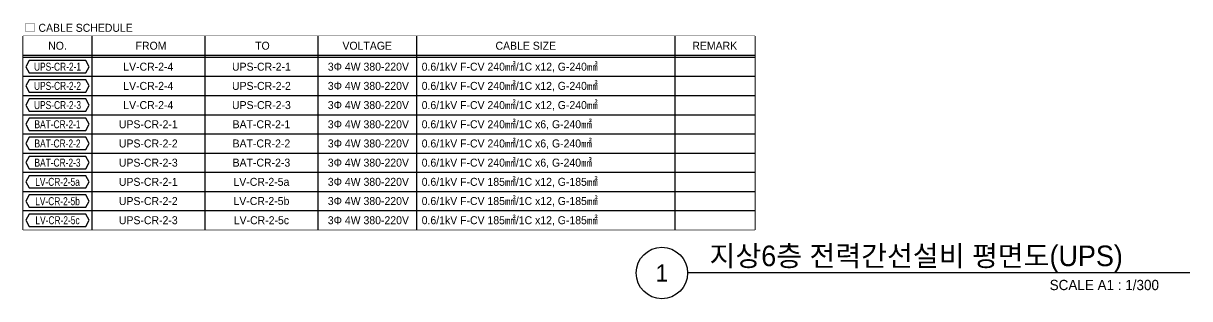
# Model space of a CAD drawing. Header units: millimetres. Extents: x 31670 to 374393, y -351975 to 839589.
# Drawn here: x 34271 to 136247, y 721650 to 745759 of the extents above; entities that cross this region are included whole.
import ezdxf
from ezdxf.enums import TextEntityAlignment as Align

# ---------------------------------------------------------------- set-up
doc = ezdxf.new("R2010")
doc.units = ezdxf.units.MM
doc.header["$LTSCALE"] = 150
for name, color, linetype in [('-----26 Electrical Cable Tray_HV_발전기 B', 103, 'Continuous'), ('-----29 Cable Schedule', 1, 'Continuous'), ('-----29 Indicator', 1, 'Continuous'), ('-----29 주기', 1, 'Continuous'), ('-----30 Text', 2, 'Continuous'), ('-----41 Drawing Title', 2, 'Continuous')]:
    doc.layers.add(name, color=color, linetype=linetype)
doc.styles.add('ELEC', font='')
doc.styles.get('ELEC').set_extended_font_data('Dotum')

msp = doc.modelspace()

# ---------------------------------------------------------------- linework, layer by layer
at = {"layer": '-----29 Cable Schedule', "color": 3, "elevation": 0}
msp.add_lwpolyline([(34271, 744636), (98225, 744636), (98225, 727680), (34271, 727680)], close=True, dxfattribs=at)
at = {"layer": '-----41 Drawing Title', "color": 7}
msp.add_line((136247, 723900), (92353, 723900), dxfattribs=at)
msp.add_circle((90103, 723900), 2250, dxfattribs=at)

# ---------------------------------------------------------------- texts
at = {"layer": '-----41 Drawing Title', "color": 2, "style": 'ELEC'}
msp.add_text('지상6층 전력간선설비 평면도(UPS)', height=1800, dxfattribs=at).set_placement((94270, 724500))
at = {"layer": '-----41 Drawing Title', "color": 7, "style": 'ELEC'}
msp.add_text('1', height=1500, dxfattribs=at).set_placement((90103, 723900), align=Align.MIDDLE)
at = {"layer": '-----41 Drawing Title', "style": 'ELEC'}
msp.add_text('SCALE A1 : 1/300', height=900, dxfattribs=at).set_placement((133562, 722400), align=Align.RIGHT)

# ---------------------------------------------------------------- next in the draw order: wipeouts: each hides what was drawn before it
at = {"color": 3}
msp.add_wipeout([(34271, 744636), (98225, 744636), (98225, 727680), (34271, 727680)], dxfattribs=at).translate(0, 0, 0).dxf.layer = '-----26 Electrical Cable Tray_HV_발전기 B'

# ---------------------------------------------------------------- next in the draw order: linework, layer by layer
at = {"layer": '-----29 Cable Schedule'}
for p, q in [((40251, 744636, 0), (40251, 742800, 0)), ((50142, 744636, 0), (50142, 742800, 0)), ((60034, 744636, 0), (60034, 742800, 0)), ((68645, 744636, 0), (68645, 742800, 0)), ((91225, 744636, 0), (91225, 742800, 0))]:
    msp.add_line(p, q, dxfattribs=at)
at = {"layer": '-----29 Cable Schedule', "color": 3}
for p, q in [((34271, 742956, 0), (98225, 742956, 0)), ((34271, 742800, 0), (98225, 742800, 0))]:
    msp.add_line(p, q, dxfattribs=at)
at = {"layer": '-----29 Cable Schedule', "color": 1}
for p, q in [((40251, 742800, 0), (40251, 727680, 0)), ((50142, 742800, 0), (50142, 727680, 0)), ((60034, 742800, 0), (60034, 727680, 0)), ((68645, 742800, 0), (68645, 727680, 0)), ((91225, 742800, 0), (91225, 727680, 0)), ((34271, 741120, 0), (98225, 741120, 0)), ((34271, 739440, 0), (98225, 739440, 0)), ((34271, 737760, 0), (98225, 737760, 0)), ((34271, 736080, 0), (98225, 736080, 0)), ((34271, 734400, 0), (98225, 734400, 0)), ((34271, 732720, 0), (98225, 732720, 0)), ((34271, 731040, 0), (98225, 731040, 0)), ((34271, 729360, 0), (98225, 729360, 0))]:
    msp.add_line(p, q, dxfattribs=at)
at = {"layer": '-----29 주기', "elevation": 0}
for points in [[(34792, 742499), (34480, 741960), (34792, 741421), (39731, 741421), (40042, 741960), (39731, 742499)], [(34792, 740819), (34480, 740280), (34792, 739741), (39731, 739741), (40042, 740280), (39731, 740819)], [(34792, 739139), (34480, 738600), (34792, 738061), (39731, 738061), (40042, 738600), (39731, 739139)], [(34792, 737459), (34480, 736920), (34792, 736381), (39731, 736381), (40042, 736920), (39731, 737459)], [(34792, 735779), (34480, 735240), (34792, 734701), (39731, 734701), (40042, 735240), (39731, 735779)], [(34792, 734099), (34480, 733560), (34792, 733021), (39731, 733021), (40042, 733560), (39731, 734099)], [(34792, 732419), (34480, 731880), (34792, 731341), (39731, 731341), (40042, 731880), (39731, 732419)], [(34792, 730739), (34480, 730200), (34792, 729661), (39731, 729661), (40042, 730200), (39731, 730739)], [(34792, 729059), (34480, 728520), (34792, 727981), (39731, 727981), (40042, 728520), (39731, 729059)]]:
    msp.add_lwpolyline(points, close=True, dxfattribs=at)

# ---------------------------------------------------------------- next in the draw order: texts
at = {"layer": '-----29 Indicator', "color": 2, "linetype": 'Continuous', "style": 'ELEC'}
msp.add_text('□ CABLE SCHEDULE', height=700, dxfattribs=at).set_placement((34387, 745364, 0), align=Align.MIDDLE_LEFT)
at = {"layer": '-----30 Text', "style": 'ELEC'}
msp.add_text('NO.', height=700, dxfattribs=at).set_placement((37261, 743796, 0), align=Align.MIDDLE)
for s, p in [('FROM', (45437, 743796, 0)), ('TO', (55177, 743796, 0)), ('VOLTAGE', (64337, 743796, 0)), ('CABLE SIZE', (78202, 743796, 0)), ('REMARK', (94725, 743796, 0)), ('LV-CR-2-4', (45197, 741960, 0)), ('UPS-CR-2-1', (55088, 741960, 0)), ('3Φ 4W 380-220V', (64439, 741960, 0)), ('LV-CR-2-4', (45197, 740280, 0)), ('UPS-CR-2-2', (55088, 740280, 0)), ('3Φ 4W 380-220V', (64439, 740280, 0)), ('LV-CR-2-4', (45197, 738600, 0)), ('UPS-CR-2-3', (55088, 738600, 0)), ('3Φ 4W 380-220V', (64439, 738600, 0)), ('UPS-CR-2-1', (45197, 736920, 0)), ('BAT-CR-2-1', (55088, 736920, 0)), ('3Φ 4W 380-220V', (64439, 736920, 0)), ('UPS-CR-2-2', (45197, 735240, 0)), ('BAT-CR-2-2', (55088, 735240, 0)), ('3Φ 4W 380-220V', (64439, 735240, 0)), ('UPS-CR-2-3', (45197, 733560, 0)), ('BAT-CR-2-3', (55088, 733560, 0)), ('3Φ 4W 380-220V', (64439, 733560, 0)), ('UPS-CR-2-1', (45197, 731880, 0)), ('LV-CR-2-5a', (55088, 731880, 0)), ('3Φ 4W 380-220V', (64439, 731880, 0)), ('UPS-CR-2-2', (45197, 730200, 0)), ('LV-CR-2-5b', (55088, 730200, 0)), ('3Φ 4W 380-220V', (64439, 730200, 0)), ('UPS-CR-2-3', (45197, 728520, 0)), ('LV-CR-2-5c', (55088, 728520, 0)), ('3Φ 4W 380-220V', (64439, 728520, 0))]:
    msp.add_text(s, height=700, dxfattribs=at).set_placement(p, align=Align.MIDDLE_CENTER)
for s, p in [('0.6/1kV F-CV 240㎟/1C x12, G-240㎟', (69102, 741960, 0)), ('0.6/1kV F-CV 240㎟/1C x12, G-240㎟', (69102, 740280, 0)), ('0.6/1kV F-CV 240㎟/1C x12, G-240㎟', (69102, 738600, 0)), ('0.6/1kV F-CV 240㎟/1C x6, G-240㎟', (69102, 736920, 0)), ('0.6/1kV F-CV 240㎟/1C x6, G-240㎟', (69102, 735240, 0)), ('0.6/1kV F-CV 240㎟/1C x6, G-240㎟', (69102, 733560, 0)), ('0.6/1kV F-CV 185㎟/1C x12, G-185㎟', (69102, 731880, 0)), ('0.6/1kV F-CV 185㎟/1C x12, G-185㎟', (69102, 730200, 0)), ('0.6/1kV F-CV 185㎟/1C x12, G-185㎟', (69102, 728520, 0))]:
    msp.add_text(s, height=700, dxfattribs=at).set_placement(p, align=Align.MIDDLE_LEFT)
at = {"layer": '-----30 Text', "linetype": 'Continuous', "style": 'ELEC', "width": 0.8}
for s, p in [('UPS-CR-2-1', (37261, 741960, 0)), ('UPS-CR-2-2', (37261, 740280, 0)), ('UPS-CR-2-3', (37261, 738600, 0)), ('BAT-CR-2-1', (37261, 736920, 0)), ('BAT-CR-2-2', (37261, 735240, 0)), ('BAT-CR-2-3', (37261, 733560, 0)), ('LV-CR-2-5a', (37261, 731880, 0)), ('LV-CR-2-5b', (37261, 730200, 0)), ('LV-CR-2-5c', (37261, 728520, 0))]:
    msp.add_text(s, height=700, dxfattribs=at).set_placement(p, align=Align.MIDDLE)

doc.saveas('drawing.dxf')
